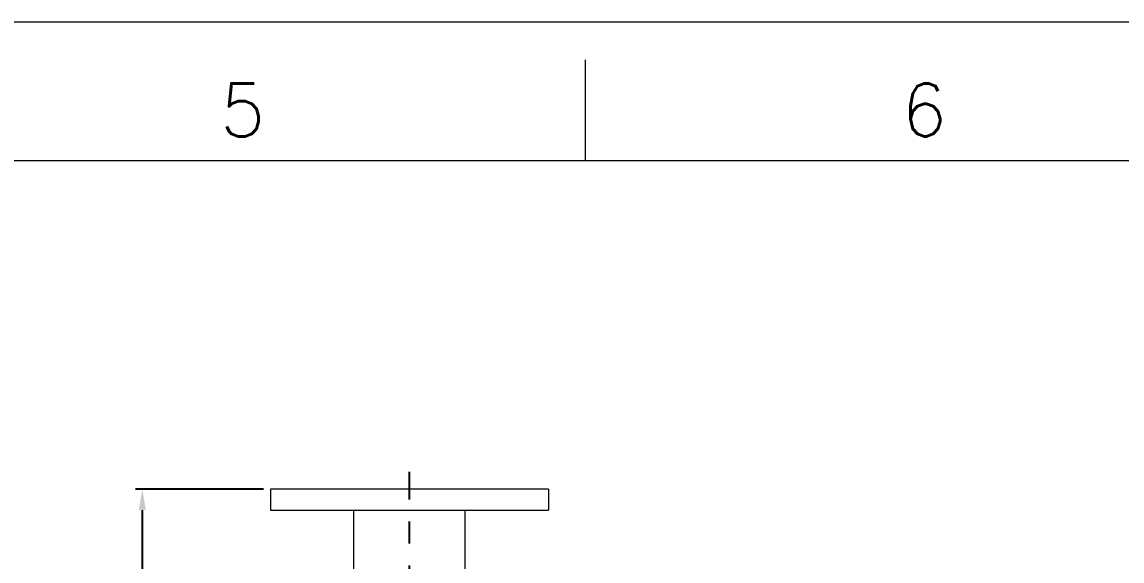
# Model space of a CAD drawing. Header units: inches. Extents: x 222 to 1062, y 91 to 685.
# Drawn here: x 660.9 to 819.1, y 607 to 684.6 of the extents above; entities that cross this region are included whole.
import ezdxf

# ---------------------------------------------------------------- set-up
doc = ezdxf.new("R2010")
doc.units = ezdxf.units.IN
doc.header["$MEASUREMENT"] = 0
doc.linetypes.add('CENTER2', pattern=[28.575, 19.05, -3.175, 3.175, -3.175])
doc.layers.get('0').update_dxf_attribs({"lineweight": 13})
doc.layers.get('Defpoints').update_dxf_attribs({"color": 3})
doc.layers.add('윤곽선', color=7, linetype='Continuous', lineweight=9)
doc.layers.add('중심선', color=1, linetype='CENTER2')
doc.styles.get("Standard").update_dxf_attribs({"font": 'romans.shx', "bigfont": 'ghs.shx'})
doc.dimstyles.new('2-1사본 Standard', dxfattribs={"dimtxt": 2.5, "dimasz": 3, "dimexe": 1, "dimexo": 1, "dimgap": 1, "dimtad": 1, "dimdec": 1, "dimlfac": 2, "dimdsep": 46, "dimtxsty": 'Standard', "dimcen": 0.09, "dimclrd": 1, "dimclre": 1, "dimclrt": 2, "dimadec": 0, "dimazin": 0, "dimtfac": 1, "dimtdec": 1, "dimtmove": 0, "dimatfit": 3, "dimfxl": 0, "dimtolj": 1, "dimtzin": 0, "dimarcsym": 0})

# ---------------------------------------------------------------- blocks, each defined once
blk = doc.blocks.new('*D10')
at = {"layer": 'Defpoints', "color": 0}
for p in [(696.64, 617.34), (678.19, 522.34), (716.64, 522.34)]:
    blk.add_point(p, dxfattribs=at)
at = {"layer": '윤곽선', "color": 1, "lineweight": -2}
for p, q in [((695.64, 617.34), (677.19, 617.34)), ((678.19, 614.34), (678.19, 525.34)), ((715.64, 522.34), (677.19, 522.34))]:
    blk.add_line(p, q, dxfattribs=at)
at = {"layer": '윤곽선', "color": 1}
for points in [[(677.69, 614.34), (678.69, 614.34), (678.19, 617.34)], [(677.69, 525.34), (678.69, 525.34), (678.19, 522.34)]]:
    blk.add_solid(points, dxfattribs=at)
at = {"layer": '윤곽선', "color": 2, "insert": (673.02, 569.84), "char_height": 7, "attachment_point": 5, "rotation": 90}
blk.add_mtext('\\A1;190,250', dxfattribs=at)

msp = doc.modelspace()

# ---------------------------------------------------------------- linework, layer by layer
at = {"color": 7, "linetype": 'Continuous'}
for p, q in [((221.943, 684.57), (1061.943, 684.57)), ((741.943, 664.57), (741.943, 679.106)), ((1041.943, 664.57), (241.943, 664.57))]:
    msp.add_line(p, q, dxfattribs=at)
at = {"layer": '윤곽선'}
for p, q in [((736.635, 617.339), (696.635, 617.339)), ((696.635, 617.339), (696.635, 614.339)), ((736.635, 617.339), (736.635, 614.339)), ((696.635, 614.339), (736.635, 614.339)), ((708.635, 604.839), (708.635, 614.339)), ((724.635, 604.839), (724.635, 614.339))]:
    msp.add_line(p, q, dxfattribs=at)
at = {"layer": '중심선'}
msp.add_line((716.635, 472.988), (716.635, 619.839), dxfattribs=at)
msp.add_line((716.635, 472.988), (716.635, 619.839), dxfattribs=at)

# ---------------------------------------------------------------- texts
at = {"char_height": 7.624, "attachment_point": 5}
for s, insert in [('5', (692.641, 671.908)), ('6', (790.679, 671.908))]:
    msp.add_mtext_dynamic_manual_height_columns(s, width=50, gutter_width=12.5, heights=[0], dxfattribs=dict(at, insert=insert))

# ---------------------------------------------------------------- dimensions: what is measured, and where the dimension line sits
at = {"layer": '윤곽선'}
dim = msp.add_linear_dim(base=(678.185, 522.339), p1=(696.635, 617.339), p2=(716.635, 522.339), angle=90, text='<>,250', dimstyle='2-1사본 Standard', override={"dimtxt": 7}, dxfattribs=at)
dim.commit()
dim.dimension.update_dxf_attribs({"geometry": '*D10', "text_midpoint": (673.019, 569.839)})

doc.saveas('drawing.dxf')
